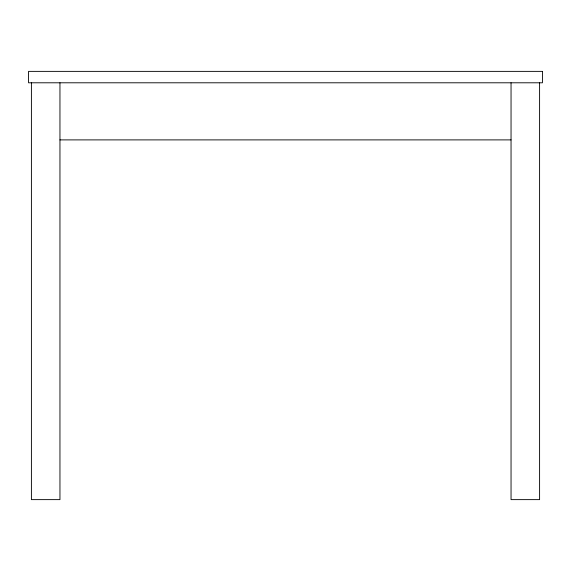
<?xml version="1.0" encoding="UTF-8"?>
<svg xmlns="http://www.w3.org/2000/svg" width="571" height="571" viewBox="0 0 571 571"><rect width="100%" height="100%" fill="white"/><g stroke="black" fill="none" stroke-linecap="round" stroke-linejoin="round"><path stroke-width="0.86" d="M59.955 139.895L511.045 139.895M539.595 82.795L539.595 499.625L511.045 499.625L511.045 82.795M59.955 82.795L59.955 499.625L31.405 499.625L31.405 82.795M542.45 71.375L28.55 71.375L28.55 82.795L542.45 82.795L542.45 71.375"/></g></svg>
